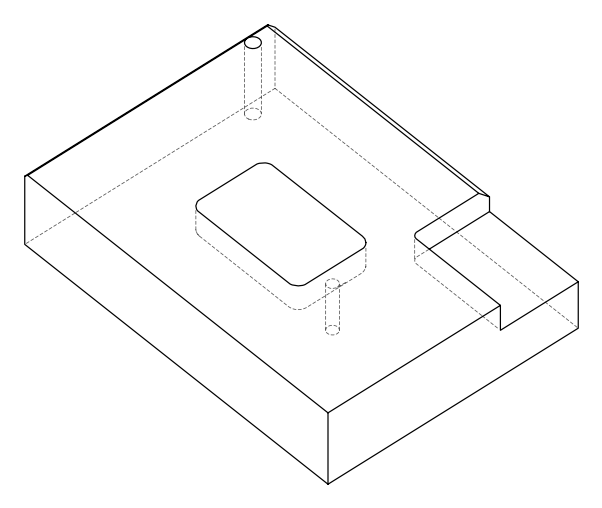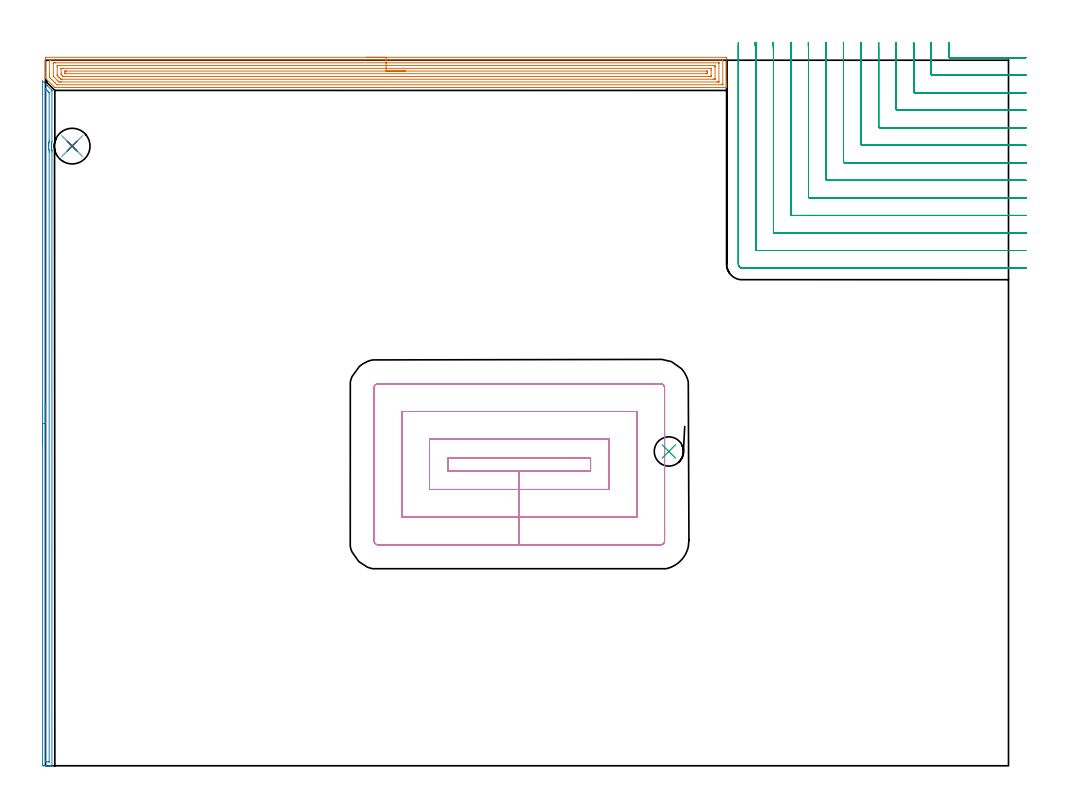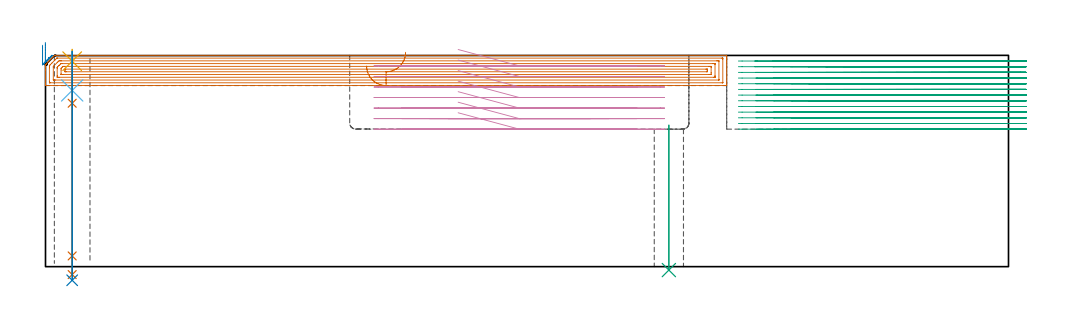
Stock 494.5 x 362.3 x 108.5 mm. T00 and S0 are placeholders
(PLAN: 9 operations, 7 tool changes, 100 min)
(1 AREA_MILL | FG_CHAMFER_SURFACE | UGT0205_001 | 17.01 min | 42898 mm3)
(2 AREA_MILL_1 | FG_CHAMFER_SURFACE_1 | UGT0205_001 | 5.77 min | 4013 mm3)
(3 MILL_CORNER_NOTCH_RECTANGULAR | CORNER_NOTCH_RECTANGULAR | NXT0201_011 | Follow Part, ap 3, ae 75% | 57.4 min | 616704 mm3)
(4 MILL_RECTANGULAR_POCKET | POCKET_RECTANGULAR_STRAIGHT | NXT0201_007 | Follow Part, ap 6.25, ae 75% | 18.38 min | 703410 mm3)
(5 SPOT_DRILL | STEP1HOLE | NXT0321_9005460120000 | 0.05 min | 137 mm3)
(6 DRILL_BLIND_HOLE_INTO_CENTER | STEP1HOLE | NXT0301_128 | 0.08 min | 1771 mm3)
(7 GUN_DRILL_THROUGH_HOLE | STEP1HOLE | UGT0307_008 | 0.55 min | 8587 mm3)
(8 DRILL_TO_ENLARGE_THROUGH_HOLE | STEP1HOLE | UGT0301_252 | 0.47 min | 18006 mm3)
(9 INDEXABLE_INSERT_DRILL_THROUGH_HOLE_FROM_SOLID | STEP1HOLE_1 | NXT0302_001 | 0.31 min | 12393 mm3)
(TOOL UGT0205_001 | Chamfer Mill 20 x 3 x 45 deg. | D20 FL50 Z2)
(TOOL NXT0201_011 | ENDMILL 12mm [2P460-1200-NA 1630] | D12 FL38 Z6)
(TOOL NXT0201_007 | ENDMILL 25mm [R216.25-25050GCK54P 1620] | D25 R3 FL54 Z5)
(TOOL NXT0321_9005460120000 | NC Spot Drill, 142deg, 12mm, Carbide, Uncoated | D12 PA142 FL30 Z2)
(TOOL NXT0301_128 | Carbide Drill 12mm [861.1-1200-036A1-GP GC34] | D12 PA150 FL37.4 Z2)
(TOOL UGT0307_008 | Gun Drill 11 mm | D11 PA130 FL24 Z1)
(TOOL UGT0301_252 | Twist Drill 18.3 mm | D18.3 PA118 FL135 Z2)
(TOOL NXT0302_001 | Index. Insert Drill 15mm [880-D1500L20-05] | D15 PA176 FL75 Z2)
(OP 1 AREA_MILL)
G17 G21 G94 G90
T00 M6
G54
G17 G0 G90 X164.9 Y363.8 S1061 M3
G43 Z118.5 H0
Z103.
G94 G1 X164.938 Z102.128 F250.
X165.052 Z101.263
X165.241 Z100.412
X165.503 Z99.58
X165.837 Z98.774
X166.24 Z98.
X166.709 Z97.264
X167.24 Z96.572
X167.829 Z95.929
X168.472 Z95.339
X169.164 Z94.808
X169.9 Z94.34
X170.674 Z93.937
X171.48 Z93.603
X172.312 Z93.341
X173.164 Z93.152
X174.028 Z93.038
X174.9 Z93.
X349.177
X349.464 Y363.797 Z93.002
X349.79 Y363.792 Z93.006
X349.8 Y363.462 Z93.336
Y351.587 Z105.208
Y350.154 Z106.643
Y349.801 Z106.994
Y349.096 Z107.703
Y348.78 Z108.019
X349.793 Y348.361 Z108.43
X349.79 Y348.302 Z108.488
X349.624 Y348.3 Z108.5
X5.092
X4.805 Y348.304 Z108.49
X4.669 Y348.431 Z108.369
X0.325 Y352.774 Z104.025
X0.173 Y352.926 Z103.871
X0.027 Y353.076 Z103.722
X0.005 Y353.107 Z103.69
X0.001 Y353.149 Z103.649
X0. Y353.169 Z103.629
Y354.265 Z102.53
Y355.51 Z101.287
Y356.05 Z100.744
Y362.921 Z93.876
X0.002 Y363.191 Z93.606
X0.007 Y363.792 Z93.006
X0.021 Y363.793 Z93.004
X0.623 Y363.8 Z93.
X174.9
Y362.386 Z94.414
X347.476
X347.651 Y362.384 Z94.416
X347.766 Y362.38 Z94.42
X347.792 Y362.377 Z94.423
X347.795 Y362.373 Z94.427
X347.798 Y362.357 Z94.443
X347.799 Y362.299 Z94.501
X347.8 Y350.284 Z106.516
X347.797 Y349.801 Z106.999
X347.794 Y349.75 Z107.05
X347.791 Y349.727 Z107.073
X347.783 Y349.721 Z107.079
X347.738 Y349.719 Z107.081
X347.564 Y349.715 Z107.085
X347.476 Y349.714 Z107.086
X347.389
X6.072 Y349.715 Z107.085
X5.986 Y349.716 Z107.084
X5.899 Y349.718 Z107.082
X5.845 Y349.721 Z107.079
X5.815 Y349.746 Z107.054
X5.754 Y349.801 Z106.999
X5.092 Y350.458 Z106.342
X4.856 Y350.694 Z106.106
X3.304 Y352.245 Z104.555
X3.071 Y352.479 Z104.321
X2.411 Y353.143 Z103.657
X2.189 Y353.372 Z103.428
X2.01 Y353.579 Z103.221
X2.004 Y353.779 Z103.021
X2.001 Y354.265 Z102.535
X2. Y354.675 Z102.125
Y361.816 Z94.984
X2.003 Y362.299 Z94.501
X2.006 Y362.35 Z94.45
X2.009 Y362.373 Z94.427
X2.017 Y362.379 Z94.421
X2.062 Y362.381 Z94.419
X2.236 Y362.385 Z94.415
X2.324 Y362.386 Z94.414
X2.411
X174.9
Y360.972 Z95.828
X345.602 Y360.971 Z95.829
X345.755 Y360.97 Z95.83
X345.78 Y360.968 Z95.832
X345.787 Y360.966 Z95.834
X345.79 Y360.948 Z95.852
X345.796 Y360.843 Z95.957
X345.799 Y360.711 Z96.089
Y351.39 Z105.41
X345.793 Y351.191 Z105.609
X345.79 Y351.139 Z105.661
X345.771 Y351.135 Z105.665
X345.716 Y351.132 Z105.668
X345.602 Y351.13 Z105.67
X345.167 Y351.129 Z105.671
X344.708 Y351.128 Z105.672
X8.232 Y351.129 Z105.671
X7.773
X7.335 Y351.131 Z105.669
X6.879 Y351.136 Z105.664
X6.419 Y351.587 Z105.213
X5.986 Y352.014 Z104.786
X4.198 Y353.802 Z102.998
X4.087 Y353.919 Z102.881
X4.033 Y353.978 Z102.822
X4.01 Y354.012 Z102.788
X4.007 Y354.067 Z102.733
X4.002 Y354.265 Z102.535
X4. Y354.462 Z102.338
X4.001 Y360.71 Z96.09
X4.007 Y360.909 Z95.891
X4.01 Y360.961 Z95.839
X4.029 Y360.965 Z95.835
X4.084 Y360.968 Z95.832
X4.198 Y360.97 Z95.83
X4.633 Y360.971 Z95.829
X5.092 Y360.972 Z95.828
X174.9
Y359.557 Z97.243
X342.984
X343.756 Y359.55 Z97.25
X343.79 Y359.545 Z97.255
X343.793 Y359.497 Z97.303
X343.797 Y359.389 Z97.411
X343.799 Y359.174 Z97.626
X343.8 Y358.742 Z98.058
X343.799 Y352.933 Z103.867
X343.797 Y352.713 Z104.087
X343.793 Y352.604 Z104.196
X343.79 Y352.555 Z104.245
X343.745 Y352.549 Z104.251
X342.921 Y352.543 Z104.257
X342.857
X8.603
X8.188 Y352.544 Z104.256
X7.981 Y352.546 Z104.254
X7.931 Y352.549 Z104.251
X7.908 Y352.553 Z104.247
X7.878 Y352.579 Z104.221
X7.773 Y352.677 Z104.123
X7.077 Y353.372 Z103.428
X6.879 Y353.569 Z103.231
X6.186 Y354.265 Z102.535
X6.089 Y354.366 Z102.434
X6.032 Y354.428 Z102.372
X6.01 Y354.459 Z102.341
X6.008 Y354.485 Z102.315
X6.003 Y354.704 Z102.096
X6. Y355.143 Z101.657
Y358.714 Z98.086
X6.001 Y359.167 Z97.633
X6.003 Y359.387 Z97.413
X6.007 Y359.496 Z97.304
X6.01 Y359.546 Z97.254
X6.055 Y359.551 Z97.249
X6.879 Y359.557 Z97.243
X6.943
X174.9
Y358.143 Z98.657
X340.825
X341.133 Y358.142 Z98.658
X341.723 Y358.139 Z98.661
X341.773 Y358.136 Z98.664
X341.79 Y358.126 Z98.674
X341.796 Y358.066 Z98.734
X341.799 Y357.835 Z98.965
X341.8 Y357.169 Z99.631
Y354.491 Z102.309
Y354.265 Z102.535
X341.798 Y354.098 Z102.702
X341.794 Y354.015 Z102.785
X341.79 Y353.975 Z102.825
X341.784 Y353.964 Z102.836
X341.749 Y353.963 Z102.837
X341.44 Y353.958 Z102.842
X341.133 Y353.957 Z102.843
X340.548
X9.868 Y353.958 Z102.842
X9.561 Y353.959 Z102.841
X8.968 Y353.964 Z102.836
X8.667 Y354.234 Z102.566
X8.636 Y354.265 Z102.535
X8.01 Y354.921 Z101.879
X8.007 Y355.157 Z101.643
X8.001 Y355.823 Z100.977
X8. Y357.835 Z98.965
X8.002 Y358.002 Z98.798
X8.006 Y358.085 Z98.715
X8.01 Y358.125 Z98.675
X8.016 Y358.136 Z98.664
X8.051 Y358.138 Z98.662
X8.36 Y358.142 Z98.658
X8.667 Y358.143 Z98.657
X9.252
X174.9
Y356.729 Z100.071
X339.346 Y356.728 Z100.072
X339.561 Y356.727 Z100.073
X339.72 Y356.724 Z100.076
X339.79 Y356.721 Z100.079
X339.792 Y356.68 Z100.12
X339.798 Y356.491 Z100.309
X339.8 Y356.05 Z100.75
X339.799 Y355.597 Z101.203
X339.794 Y355.445 Z101.355
X339.79 Y355.391 Z101.409
X339.784 Y355.377 Z101.423
X339.769 Y355.376 Z101.424
X339.686 Y355.374 Z101.426
X339.346 Y355.371 Z101.429
X339.132
X10.454 Y355.372 Z101.428
X10.239 Y355.373 Z101.427
X10.08 Y355.376 Z101.424
X10.01 Y355.379 Z101.421
X10.008 Y355.42 Z101.38
X10.002 Y355.609 Z101.191
X10.001 Y356.05 Z100.75
Y356.503 Z100.297
X10.006 Y356.655 Z100.145
X10.01 Y356.709 Z100.091
X10.016 Y356.723 Z100.077
X10.031 Y356.724 Z100.076
X10.114 Y356.727 Z100.073
X10.454 Y356.729 Z100.071
X10.668
X174.9
X175.772 Z100.109
X176.637 Z100.223
X177.488 Z100.412
X178.32 Z100.674
X179.126 Z101.008
X179.9 Z101.411
X180.636 Z101.879
X181.328 Z102.411
X181.971 Z103.
X182.56 Z103.643
X183.092 Z104.335
X183.56 Z105.071
X183.963 Z105.845
X184.297 Z106.651
X184.559 Z107.483
X184.748 Z108.335
X184.862 Z109.199
X184.9 Z110.071
G0 Z118.5
M5
M2
(OP 2 AREA_MILL_1)
G17 G21 G94 G90
T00 M6
G54
G17 G0 G90 X-1.5 Y165.8 S1061 M3
G43 Z118.5 H0
Z113.7
G94 G1 Y165.838 Z112.828 F250.
Y165.952 Z111.964
Y166.141 Z111.112
Y166.403 Z110.28
Y166.737 Z109.474
Y167.14 Z108.7
Y167.609 Z107.964
Y168.14 Z107.272
Y168.729 Z106.629
Y169.372 Z106.04
Y170.064 Z105.508
Y170.8 Z105.04
Y171.574 Z104.637
Y172.38 Z104.303
Y173.212 Z104.041
Y174.064 Z103.852
Y174.928 Z103.738
Y175.8 Z103.7
Y351.497
X-1.494 Y351.572 Z103.704
X-1.492 Y351.581 Z103.705
X-1.471 Y351.572 Z103.727
X0.9 Y349.2 Z106.1
X3.033 Y347.068 Z108.232
X3.281 Y346.82 Z108.477
X3.287 Y346.814 Z108.483
X3.295 Y346.797 Z108.488
X3.3 Y346.507 Z108.5
X3.295 Y320.47 Z108.494
X3.286 Y320.254 Z108.484
X3.172 Y319.618 Z108.368
X3.11 Y319.172 Z108.308
X3.1 Y319.05 Z108.298
X3.082 Y318.801 Z108.271
X3.075 Y318.725 Z108.266
X3.067 Y318.468 Z108.256
X3.063 Y318.411
X3.061 Y318.353 Z108.253
X3.058 Y318.278 Z108.251
X3.061 Y318.157 Z108.252
X3.064 Y317.832 Z108.262
X3.092 Y317.46 Z108.281
X3.095 Y317.384 Z108.287
X3.143 Y316.938 Z108.342
X3.209 Y316.537 Z108.406
X3.287 Y316.137 Z108.487
X3.288 Y316.12
X3.289 Y316.047 Z108.488
X3.294 Y315.257 Z108.494
X3.3 Y0.177 Z108.5
X3.297 Y0.01 Z108.488
X3.236 Y0.007 Z108.428
X2.814 Y0. Z108.014
X2.5 Z107.699
X1.793 Z106.988
X0.547 Z105.744
X0.007 Z105.202
X-0.616 Z104.579
X-0.886 Y0.001 Z104.309
X-1.144 Y0.002 Z104.052
X-1.491 Y0.007 Z103.705
X-1.493 Y0.017 Z103.704
X-1.498 Y0.624 Z103.702
X-1.5 Y1.238 Z103.7
Y175.8
X-0.086 Z105.114
Y346.6
X-0.085 Y347.401 Z105.115
X-0.083 Y347.492 Z105.117
X-0.079 Y347.586 Z105.121
X-0.068 Y347.707 Z105.132
X0.007 Y347.636 Z105.207
X0.248 Y347.401 Z105.448
X0.9 Y346.75 Z106.1
X1.143 Y346.507 Z106.343
X1.793 Y345.854 Z106.993
X1.851 Y345.791 Z107.051
X1.877 Y345.761 Z107.077
X1.881 Y345.706 Z107.081
X1.884 Y345.614 Z107.084
X1.885 Y345.522 Z107.085
X1.88 Y321.395 Z107.08
X1.874 Y320.589 Z107.074
X1.865 Y320.516 Z107.065
X1.793 Y320.071 Z106.993
X1.748 Y319.74 Z106.948
X1.742 Y319.695 Z106.942
X1.67 Y318.924 Z106.87
X1.664 Y318.801 Z106.864
X1.651 Y318.05 Z106.851
X1.654 Y317.907 Z106.854
X1.697 Y317.11 Z106.897
X1.706 Y317.014 Z106.906
X1.793 Y316.314 Z106.993
X1.824 Y316.12 Z107.024
X1.871 Y315.831 Z107.071
X1.88 Y315.139 Z107.08
X1.885 Y2.319 Z107.085
X1.884 Y2.226 Z107.084
X1.879 Y2.042 Z107.079
X1.876 Y2.008 Z107.076
X1.869 Y2.006 Z107.069
X1.844 Y2.003 Z107.044
X1.793 Y2.001 Z106.993
X0.417 Z105.617
X0.007 Y2.007 Z105.207
X-0.051 Y2.01 Z105.149
X-0.079 Y2.017 Z105.121
X-0.086 Y2.411 Z105.114
Y175.8
Y176.672 Z105.152
Y177.537 Z105.266
Y178.388 Z105.455
Y179.22 Z105.717
Y180.026 Z106.051
Y180.8 Z106.454
Y181.536 Z106.923
Y182.228 Z107.454
Y182.871 Z108.043
Y183.46 Z108.686
Y183.992 Z109.378
Y184.46 Z110.114
Y184.863 Z110.888
Y185.197 Z111.694
Y185.459 Z112.526
Y185.648 Z113.378
Y185.762 Z114.243
Y185.8 Z115.114
G0 Z118.5
M5
M2
(OP 3 MILL_CORNER_NOTCH_RECTANGULAR)
G17 G21 G94 G90
T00 M6
G54
G17 G0 G90 X463.747 Y371.3 S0 M3
G43 Z118.5 H1
Z105.585
G94 G1 X463.789 Y368.3 F250.
G2 X463.8 Y366.772 R108. F500.
G1 Y364.193
G3 X464.393 Y363.6 R0.6
G1 X500.357
X503.357 F250.
G0 Z118.5
X454.742 Y371.3
Z105.585
G1 X454.788 Y368.3
G2 X454.8 Y366.772 R99. F500.
G1 Y355.193
G3 X455.393 Y354.6 R0.6
G1 X500.5
X503.5 F250.
G0 Z118.5
X445.736 Y371.3
Z105.585
G1 X445.787 Y368.3
G2 X445.8 Y366.772 R90. F500.
G1 Y346.193
G3 X446.393 Y345.6 R0.6
G1 X500.5
X503.5 F250.
G0 Z118.5
X436.729 Y371.299
Z105.585
G1 X436.786 Y368.3
G2 X436.8 Y366.772 R81. F500.
G1 Y337.194
G3 X437.394 Y336.6 R0.6
G1 X500.5
X503.5 F250.
G0 Z118.5
X427.72 Y371.299
Z105.585
G1 X427.784 Y368.3
G2 X427.8 Y366.772 R72. F500.
G1 Y328.194
G3 X428.394 Y327.6 R0.6
G1 X500.5
X503.5 F250.
G0 Z118.5
X418.709 Y371.299
Z105.585
G1 X418.781 Y368.3
G2 X418.8 Y366.772 R63. F500.
G1 Y319.194
G3 X419.394 Y318.6 R0.6
G1 X500.5
X503.5 F250.
G0 Z118.5
X409.693 Y371.299
Z105.585
G1 X409.778 Y368.3
G2 X409.8 Y366.772 R54. F500.
G1 Y310.195
G3 X410.395 Y309.6 R0.6
G1 X500.5
X503.5 F250.
G0 Z118.5
X400.672 Y371.298
Z105.585
G1 X400.774 Y368.3
G2 X400.8 Y366.772 R45. F500.
G1 Y301.195
G3 X401.395 Y300.6 R0.6
G1 X500.5
X503.5 F250.
G0 Z118.5
X391.64 Y371.297
Z105.585
G1 X391.768 Y368.3
G2 X391.8 Y366.772 R36. F500.
G1 Y292.195
G3 X392.395 Y291.6 R0.6
G1 X500.5
X503.5 F250.
G0 Z118.5
X382.587 Y371.295
Z105.585
G1 X382.757 Y368.3
G2 X382.8 Y366.772 R27. F500.
G1 Y283.195
G3 X383.395 Y282.6 R0.6
G1 X500.5
X503.5 F250.
G0 Z118.5
X373.48 Y371.289
Z105.585
G1 X373.735 Y368.3
G2 X373.8 Y366.772 R18. F500.
G1 Y274.196
G3 X374.396 Y273.6 R0.6
G1 X500.5
X503.5 F250.
G0 Z118.5
X364.16 Y371.256
Z105.585
G1 X364.669 Y368.3
G2 X364.8 Y366.772 R9. F500.
G1 Y265.196
G3 X365.396 Y264.6 R0.6
G1 X500.5
X503.5 F250.
G0 Z118.5
X355.8 Y369.772
Z105.585
G1 Y366.772
Y257.5 F500.
G3 X357.7 Y255.6 R1.9
G1 X500.5
X503.5 F250.
G0 Z118.5
X463.747 Y371.3
Z102.669
G1 X463.789 Y368.3
G2 X463.8 Y366.772 R108. F500.
G1 Y364.193
G3 X464.393 Y363.6 R0.6
G1 X500.357
X503.357 F250.
G0 Z118.5
X454.742 Y371.3
Z102.669
G1 X454.788 Y368.3
G2 X454.8 Y366.772 R99. F500.
G1 Y355.193
G3 X455.393 Y354.6 R0.6
G1 X500.5
X503.5 F250.
G0 Z118.5
X445.736 Y371.3
Z102.669
G1 X445.787 Y368.3
G2 X445.8 Y366.772 R90. F500.
G1 Y346.193
G3 X446.393 Y345.6 R0.6
G1 X500.5
X503.5 F250.
G0 Z118.5
X436.729 Y371.299
Z102.669
G1 X436.786 Y368.3
G2 X436.8 Y366.772 R81. F500.
G1 Y337.194
G3 X437.394 Y336.6 R0.6
G1 X500.5
X503.5 F250.
G0 Z118.5
X427.72 Y371.299
Z102.669
G1 X427.784 Y368.3
G2 X427.8 Y366.772 R72. F500.
G1 Y328.194
G3 X428.394 Y327.6 R0.6
G1 X500.5
X503.5 F250.
G0 Z118.5
X418.709 Y371.299
Z102.669
G1 X418.781 Y368.3
G2 X418.8 Y366.772 R63. F500.
G1 Y319.194
G3 X419.394 Y318.6 R0.6
G1 X500.5
X503.5 F250.
G0 Z118.5
X409.693 Y371.299
Z102.669
G1 X409.778 Y368.3
G2 X409.8 Y366.772 R54. F500.
G1 Y310.195
G3 X410.395 Y309.6 R0.6
G1 X500.5
X503.5 F250.
G0 Z118.5
X400.672 Y371.298
Z102.669
G1 X400.774 Y368.3
G2 X400.8 Y366.772 R45. F500.
G1 Y301.195
G3 X401.395 Y300.6 R0.6
G1 X500.5
X503.5 F250.
G0 Z118.5
X391.64 Y371.297
Z102.669
G1 X391.768 Y368.3
G2 X391.8 Y366.772 R36. F500.
G1 Y292.195
G3 X392.395 Y291.6 R0.6
G1 X500.5
X503.5 F250.
G0 Z118.5
X382.587 Y371.295
Z102.669
G1 X382.757 Y368.3
G2 X382.8 Y366.772 R27. F500.
G1 Y283.195
G3 X383.395 Y282.6 R0.6
G1 X500.5
X503.5 F250.
G0 Z118.5
X373.48 Y371.289
Z102.669
G1 X373.735 Y368.3
G2 X373.8 Y366.772 R18. F500.
G1 Y274.196
G3 X374.396 Y273.6 R0.6
G1 X500.5
X503.5 F250.
G0 Z118.5
X364.16 Y371.256
Z102.669
G1 X364.669 Y368.3
G2 X364.8 Y366.772 R9. F500.
G1 Y265.196
G3 X365.396 Y264.6 R0.6
G1 X500.5
X503.5 F250.
G0 Z118.5
X355.8 Y369.772
Z102.669
G1 Y366.772
Y257.5 F500.
G3 X357.7 Y255.6 R1.9
G1 X500.5
X503.5 F250.
G0 Z118.5
X463.788 Y371.3
Z99.754
G1 X463.799 Y368.3
X463.8 Y367.903 F500.
Y364.193
G3 X464.393 Y363.6 R0.6
G1 X500.357
X503.357 F250.
G0 Z118.5
X454.787 Y371.3
Z99.754
G1 X454.799 Y368.3
X454.8 Y367.903 F500.
Y355.193
G3 X455.393 Y354.6 R0.6
G1 X500.5
X503.5 F250.
G0 Z118.5
X445.786 Y371.3
Z99.754
G1 X445.799 Y368.3
X445.8 Y367.903 F500.
Y346.193
G3 X446.393 Y345.6 R0.6
G1 X500.5
X503.5 F250.
G0 Z118.5
X436.784 Y371.3
Z99.754
G1 X436.799 Y368.3
X436.8 Y367.903 F500.
Y337.194
G3 X437.394 Y336.6 R0.6
G1 X500.5
X503.5 F250.
G0 Z118.5
X427.782 Y371.3
Z99.754
G1 X427.799 Y368.3
G2 X427.8 Y367.903 R72. F500.
G1 Y328.194
G3 X428.394 Y327.6 R0.6
G1 X500.5
X503.5 F250.
G0 Z118.5
X418.78 Y371.3
Z99.754
G1 X418.799 Y368.3
G2 X418.8 Y367.903 R63. F500.
G1 Y319.194
G3 X419.394 Y318.6 R0.6
G1 X500.5
X503.5 F250.
G0 Z118.5
X409.776 Y371.3
Z99.754
G1 X409.799 Y368.3
G2 X409.8 Y367.903 R54. F500.
G1 Y310.195
G3 X410.395 Y309.6 R0.6
G1 X500.5
X503.5 F250.
G0 Z118.5
X400.772 Y371.3
Z99.754
G1 X400.798 Y368.3
G2 X400.8 Y367.903 R45. F500.
G1 Y301.195
G3 X401.395 Y300.6 R0.6
G1 X500.5
X503.5 F250.
G0 Z118.5
X391.765 Y371.3
Z99.754
G1 X391.798 Y368.3
G2 X391.8 Y367.903 R36. F500.
G1 Y292.195
G3 X392.395 Y291.6 R0.6
G1 X500.5
X503.5 F250.
G0 Z118.5
X382.753 Y371.3
Z99.754
G1 X382.797 Y368.3
G2 X382.8 Y367.903 R27. F500.
G1 Y283.195
G3 X383.395 Y282.6 R0.6
G1 X500.5
X503.5 F250.
G0 Z118.5
X373.729 Y371.299
Z99.754
G1 X373.796 Y368.3
G2 X373.8 Y367.903 R18. F500.
G1 Y274.196
G3 X374.396 Y273.6 R0.6
G1 X500.5
X503.5 F250.
G0 Z118.5
X364.659 Y371.297
Z99.754
G1 X364.791 Y368.3
G2 X364.8 Y367.903 R9. F500.
G1 Y265.196
G3 X365.396 Y264.6 R0.6
G1 X500.5
X503.5 F250.
G0 Z118.5
X355.8 Y370.903
Z99.754
G1 Y367.903
Y257.5 F500.
G3 X357.7 Y255.6 R1.9
G1 X500.5
X503.5 F250.
G0 Z118.5
X463.8 Y371.3
Z96.838
G1 Y368.3
Y364.193 F500.
G3 X464.393 Y363.6 R0.6
G1 X500.357
X503.357 F250.
G0 Z118.5
X454.8 Y371.3
Z96.838
G1 Y368.3
Y355.193 F500.
G3 X455.393 Y354.6 R0.6
G1 X500.5
X503.5 F250.
G0 Z118.5
X445.8 Y371.3
Z96.838
G1 Y368.3
Y346.193 F500.
G3 X446.393 Y345.6 R0.6
G1 X500.5
X503.5 F250.
G0 Z118.5
X436.8 Y371.3
Z96.838
G1 Y368.3
Y337.194 F500.
G3 X437.394 Y336.6 R0.6
G1 X500.5
X503.5 F250.
G0 Z118.5
X427.8 Y371.3
Z96.838
G1 Y368.3
Y328.194 F500.
G3 X428.394 Y327.6 R0.6
G1 X500.5
X503.5 F250.
G0 Z118.5
X418.8 Y371.3
Z96.838
G1 Y368.3
Y319.194 F500.
G3 X419.394 Y318.6 R0.6
G1 X500.5
X503.5 F250.
G0 Z118.5
X409.8 Y371.3
Z96.838
G1 Y368.3
Y310.195 F500.
G3 X410.395 Y309.6 R0.6
G1 X500.5
X503.5 F250.
G0 Z118.5
X400.8 Y371.3
Z96.838
G1 Y368.3
Y301.195 F500.
G3 X401.395 Y300.6 R0.6
G1 X500.5
X503.5 F250.
G0 Z118.5
X391.8 Y371.3
Z96.838
G1 Y368.3
Y292.195 F500.
G3 X392.395 Y291.6 R0.6
G1 X500.5
X503.5 F250.
G0 Z118.5
X382.8 Y371.3
Z96.838
G1 Y368.3
Y283.195 F500.
G3 X383.395 Y282.6 R0.6
G1 X500.5
X503.5 F250.
G0 Z118.5
X373.8 Y371.3
Z96.838
G1 Y368.3
Y274.196 F500.
G3 X374.396 Y273.6 R0.6
G1 X500.5
X503.5 F250.
G0 Z118.5
X364.8 Y371.3
Z96.838
G1 Y368.3
Y265.196 F500.
G3 X365.396 Y264.6 R0.6
G1 X500.5
X503.5 F250.
G0 Z118.5
X355.8 Y371.3
Z96.838
G1 Y368.3
Y257.5 F500.
G3 X357.7 Y255.6 R1.9
G1 X500.5
X503.5 F250.
G0 Z118.5
X463.8 Y371.3
Z93.923
G1 Y368.3
Y364.193 F500.
G3 X464.393 Y363.6 R0.6
G1 X500.357
X503.357 F250.
G0 Z118.5
X454.8 Y371.3
Z93.923
G1 Y368.3
Y355.193 F500.
G3 X455.393 Y354.6 R0.6
G1 X500.5
X503.5 F250.
G0 Z118.5
X445.8 Y371.3
Z93.923
G1 Y368.3
Y346.193 F500.
G3 X446.393 Y345.6 R0.6
G1 X500.5
X503.5 F250.
G0 Z118.5
X436.8 Y371.3
Z93.923
G1 Y368.3
Y337.194 F500.
G3 X437.394 Y336.6 R0.6
G1 X500.5
X503.5 F250.
G0 Z118.5
X427.8 Y371.3
Z93.923
G1 Y368.3
Y328.194 F500.
G3 X428.394 Y327.6 R0.6
G1 X500.5
X503.5 F250.
G0 Z118.5
X418.8 Y371.3
Z93.923
G1 Y368.3
Y319.194 F500.
G3 X419.394 Y318.6 R0.6
G1 X500.5
X503.5 F250.
G0 Z118.5
X409.8 Y371.3
Z93.923
G1 Y368.3
Y310.195 F500.
G3 X410.395 Y309.6 R0.6
G1 X500.5
X503.5 F250.
G0 Z118.5
X400.8 Y371.3
Z93.923
G1 Y368.3
Y301.195 F500.
G3 X401.395 Y300.6 R0.6
G1 X500.5
X503.5 F250.
G0 Z118.5
X391.8 Y371.3
Z93.923
G1 Y368.3
Y292.195 F500.
G3 X392.395 Y291.6 R0.6
G1 X500.5
X503.5 F250.
G0 Z118.5
X382.8 Y371.3
Z93.923
G1 Y368.3
Y283.195 F500.
G3 X383.395 Y282.6 R0.6
G1 X500.5
X503.5 F250.
G0 Z118.5
X373.8 Y371.3
Z93.923
G1 Y368.3
Y274.196 F500.
G3 X374.396 Y273.6 R0.6
G1 X500.5
X503.5 F250.
G0 Z118.5
X364.8 Y371.3
Z93.923
G1 Y368.3
Y265.196 F500.
G3 X365.396 Y264.6 R0.6
G1 X500.5
X503.5 F250.
G0 Z118.5
X355.8 Y371.3
Z93.923
G1 Y368.3
Y257.5 F500.
G3 X357.7 Y255.6 R1.9
G1 X500.5
X503.5 F250.
G0 Z118.5
X463.8 Y371.3
Z91.008
G1 Y368.3
Y364.193 F500.
G3 X464.393 Y363.6 R0.6
G1 X500.357
X503.357 F250.
G0 Z118.5
X454.8 Y371.3
Z91.008
G1 Y368.3
Y355.193 F500.
G3 X455.393 Y354.6 R0.6
G1 X500.5
X503.5 F250.
G0 Z118.5
X445.8 Y371.3
Z91.008
G1 Y368.3
Y346.193 F500.
G3 X446.393 Y345.6 R0.6
G1 X500.5
X503.5 F250.
G0 Z118.5
X436.8 Y371.3
Z91.008
G1 Y368.3
Y337.194 F500.
G3 X437.394 Y336.6 R0.6
G1 X500.5
X503.5 F250.
G0 Z118.5
X427.8 Y371.3
Z91.008
G1 Y368.3
Y328.194 F500.
G3 X428.394 Y327.6 R0.6
G1 X500.5
X503.5 F250.
G0 Z118.5
X418.8 Y371.3
Z91.008
G1 Y368.3
Y319.194 F500.
G3 X419.394 Y318.6 R0.6
G1 X500.5
X503.5 F250.
G0 Z118.5
X409.8 Y371.3
Z91.008
G1 Y368.3
Y310.195 F500.
G3 X410.395 Y309.6 R0.6
G1 X500.5
X503.5 F250.
G0 Z118.5
X400.8 Y371.3
Z91.008
G1 Y368.3
Y301.195 F500.
G3 X401.395 Y300.6 R0.6
G1 X500.5
X503.5 F250.
G0 Z118.5
X391.8 Y371.3
Z91.008
G1 Y368.3
Y292.195 F500.
G3 X392.395 Y291.6 R0.6
G1 X500.5
X503.5 F250.
G0 Z118.5
X382.8 Y371.3
Z91.008
G1 Y368.3
Y283.195 F500.
G3 X383.395 Y282.6 R0.6
G1 X500.5
X503.5 F250.
G0 Z118.5
X373.8 Y371.3
Z91.008
G1 Y368.3
Y274.196 F500.
G3 X374.396 Y273.6 R0.6
G1 X500.5
X503.5 F250.
G0 Z118.5
X364.8 Y371.3
Z91.008
G1 Y368.3
Y265.196 F500.
G3 X365.396 Y264.6 R0.6
G1 X500.5
X503.5 F250.
G0 Z118.5
X355.8 Y371.3
Z91.008
G1 Y368.3
Y257.5 F500.
G3 X357.7 Y255.6 R1.9
G1 X500.5
X503.5 F250.
G0 Z118.5
X463.8 Y371.3
Z88.092
G1 Y368.3
Y364.193 F500.
G3 X464.393 Y363.6 R0.6
G1 X500.357
X503.357 F250.
G0 Z118.5
X454.8 Y371.3
Z88.092
G1 Y368.3
Y355.193 F500.
G3 X455.393 Y354.6 R0.6
G1 X500.5
X503.5 F250.
G0 Z118.5
X445.8 Y371.3
Z88.092
G1 Y368.3
Y346.193 F500.
G3 X446.393 Y345.6 R0.6
G1 X500.5
X503.5 F250.
G0 Z118.5
X436.8 Y371.3
Z88.092
G1 Y368.3
Y337.194 F500.
G3 X437.394 Y336.6 R0.6
G1 X500.5
X503.5 F250.
G0 Z118.5
X427.8 Y371.3
Z88.092
G1 Y368.3
Y328.194 F500.
G3 X428.394 Y327.6 R0.6
G1 X500.5
X503.5 F250.
G0 Z118.5
X418.8 Y371.3
Z88.092
G1 Y368.3
Y319.194 F500.
G3 X419.394 Y318.6 R0.6
G1 X500.5
X503.5 F250.
G0 Z118.5
X409.8 Y371.3
Z88.092
G1 Y368.3
Y310.195 F500.
G3 X410.395 Y309.6 R0.6
G1 X500.5
X503.5 F250.
G0 Z118.5
X400.8 Y371.3
Z88.092
G1 Y368.3
Y301.195 F500.
G3 X401.395 Y300.6 R0.6
G1 X500.5
X503.5 F250.
G0 Z118.5
X391.8 Y371.3
Z88.092
G1 Y368.3
Y292.195 F500.
G3 X392.395 Y291.6 R0.6
G1 X500.5
X503.5 F250.
G0 Z118.5
X382.8 Y371.3
Z88.092
G1 Y368.3
Y283.195 F500.
G3 X383.395 Y282.6 R0.6
G1 X500.5
X503.5 F250.
G0 Z118.5
X373.8 Y371.3
Z88.092
G1 Y368.3
Y274.196 F500.
G3 X374.396 Y273.6 R0.6
G1 X500.5
X503.5 F250.
G0 Z118.5
X364.8 Y371.3
Z88.092
G1 Y368.3
Y265.196 F500.
G3 X365.396 Y264.6 R0.6
G1 X500.5
X503.5 F250.
G0 Z118.5
X355.8 Y371.3
Z88.092
G1 Y368.3
Y257.5 F500.
G3 X357.7 Y255.6 R1.9
G1 X500.5
X503.5 F250.
G0 Z118.5
X463.8 Y371.3
Z85.177
G1 Y368.3
Y364.193 F500.
G3 X464.393 Y363.6 R0.6
G1 X500.357
X503.357 F250.
G0 Z118.5
X454.8 Y371.3
Z85.177
G1 Y368.3
Y355.193 F500.
G3 X455.393 Y354.6 R0.6
G1 X500.5
X503.5 F250.
G0 Z118.5
X445.8 Y371.3
Z85.177
G1 Y368.3
Y346.193 F500.
G3 X446.393 Y345.6 R0.6
G1 X500.5
X503.5 F250.
G0 Z118.5
X436.8 Y371.3
Z85.177
G1 Y368.3
Y337.194 F500.
G3 X437.394 Y336.6 R0.6
G1 X500.5
X503.5 F250.
G0 Z118.5
X427.8 Y371.3
Z85.177
G1 Y368.3
Y328.194 F500.
G3 X428.394 Y327.6 R0.6
G1 X500.5
X503.5 F250.
G0 Z118.5
X418.8 Y371.3
Z85.177
G1 Y368.3
Y319.194 F500.
G3 X419.394 Y318.6 R0.6
G1 X500.5
X503.5 F250.
G0 Z118.5
X409.8 Y371.3
Z85.177
G1 Y368.3
Y310.195 F500.
G3 X410.395 Y309.6 R0.6
G1 X500.5
X503.5 F250.
G0 Z118.5
X400.8 Y371.3
Z85.177
G1 Y368.3
Y301.195 F500.
G3 X401.395 Y300.6 R0.6
G1 X500.5
X503.5 F250.
G0 Z118.5
X391.8 Y371.3
Z85.177
G1 Y368.3
Y292.195 F500.
G3 X392.395 Y291.6 R0.6
G1 X500.5
X503.5 F250.
G0 Z118.5
X382.8 Y371.3
Z85.177
G1 Y368.3
Y283.195 F500.
G3 X383.395 Y282.6 R0.6
G1 X500.5
X503.5 F250.
G0 Z118.5
X373.8 Y371.3
Z85.177
G1 Y368.3
Y274.196 F500.
G3 X374.396 Y273.6 R0.6
G1 X500.5
X503.5 F250.
G0 Z118.5
X364.8 Y371.3
Z85.177
G1 Y368.3
Y265.196 F500.
G3 X365.396 Y264.6 R0.6
G1 X500.5
X503.5 F250.
G0 Z118.5
X355.8 Y371.3
Z85.177
G1 Y368.3
Y257.5 F500.
G3 X357.7 Y255.6 R1.9
G1 X500.5
X503.5 F250.
G0 Z118.5
X463.8 Y371.3
Z82.262
G1 Y368.3
Y364.193 F500.
G3 X464.393 Y363.6 R0.6
G1 X500.357
X503.357 F250.
G0 Z118.5
X454.8 Y371.3
Z82.262
G1 Y368.3
Y355.193 F500.
G3 X455.393 Y354.6 R0.6
G1 X500.5
X503.5 F250.
G0 Z118.5
X445.8 Y371.3
Z82.262
G1 Y368.3
Y346.193 F500.
G3 X446.393 Y345.6 R0.6
G1 X500.5
X503.5 F250.
G0 Z118.5
X436.8 Y371.3
Z82.262
G1 Y368.3
Y337.194 F500.
G3 X437.394 Y336.6 R0.6
G1 X500.5
X503.5 F250.
G0 Z118.5
X427.8 Y371.3
Z82.262
G1 Y368.3
Y328.194 F500.
G3 X428.394 Y327.6 R0.6
G1 X500.5
X503.5 F250.
G0 Z118.5
X418.8 Y371.3
Z82.262
G1 Y368.3
Y319.194 F500.
G3 X419.394 Y318.6 R0.6
G1 X500.5
X503.5 F250.
G0 Z118.5
X409.8 Y371.3
Z82.262
G1 Y368.3
Y310.195 F500.
G3 X410.395 Y309.6 R0.6
G1 X500.5
X503.5 F250.
G0 Z118.5
X400.8 Y371.3
Z82.262
G1 Y368.3
Y301.195 F500.
G3 X401.395 Y300.6 R0.6
G1 X500.5
X503.5 F250.
G0 Z118.5
X391.8 Y371.3
Z82.262
G1 Y368.3
Y292.195 F500.
G3 X392.395 Y291.6 R0.6
G1 X500.5
X503.5 F250.
G0 Z118.5
X382.8 Y371.3
Z82.262
G1 Y368.3
Y283.195 F500.
G3 X383.395 Y282.6 R0.6
G1 X500.5
X503.5 F250.
G0 Z118.5
X373.8 Y371.3
Z82.262
G1 Y368.3
Y274.196 F500.
G3 X374.396 Y273.6 R0.6
G1 X500.5
X503.5 F250.
G0 Z118.5
X364.8 Y371.3
Z82.262
G1 Y368.3
Y265.196 F500.
G3 X365.396 Y264.6 R0.6
G1 X500.5
X503.5 F250.
G0 Z118.5
X355.8 Y371.3
Z82.262
G1 Y368.3
Y257.5 F500.
G3 X357.7 Y255.6 R1.9
G1 X500.5
X503.5 F250.
G0 Z118.5
X463.8 Y371.3
Z79.346
G1 Y368.3
Y364.193 F500.
G3 X464.393 Y363.6 R0.6
G1 X500.357
X503.357 F250.
G0 Z118.5
X454.8 Y371.3
Z79.346
G1 Y368.3
Y355.193 F500.
G3 X455.393 Y354.6 R0.6
G1 X500.5
X503.5 F250.
G0 Z118.5
X445.8 Y371.3
Z79.346
G1 Y368.3
Y346.193 F500.
G3 X446.393 Y345.6 R0.6
G1 X500.5
X503.5 F250.
G0 Z118.5
X436.8 Y371.3
Z79.346
G1 Y368.3
Y337.194 F500.
G3 X437.394 Y336.6 R0.6
G1 X500.5
X503.5 F250.
G0 Z118.5
X427.8 Y371.3
Z79.346
G1 Y368.3
Y328.194 F500.
G3 X428.394 Y327.6 R0.6
G1 X500.5
X503.5 F250.
G0 Z118.5
X418.8 Y371.3
Z79.346
G1 Y368.3
Y319.194 F500.
G3 X419.394 Y318.6 R0.6
G1 X500.5
X503.5 F250.
G0 Z118.5
X409.8 Y371.3
Z79.346
G1 Y368.3
Y310.195 F500.
G3 X410.395 Y309.6 R0.6
G1 X500.5
X503.5 F250.
G0 Z118.5
X400.8 Y371.3
Z79.346
G1 Y368.3
Y301.195 F500.
G3 X401.395 Y300.6 R0.6
G1 X500.5
X503.5 F250.
G0 Z118.5
X391.8 Y371.3
Z79.346
G1 Y368.3
Y292.195 F500.
G3 X392.395 Y291.6 R0.6
G1 X500.5
X503.5 F250.
G0 Z118.5
X382.8 Y371.3
Z79.346
G1 Y368.3
Y283.195 F500.
G3 X383.395 Y282.6 R0.6
G1 X500.5
X503.5 F250.
G0 Z118.5
X373.8 Y371.3
Z79.346
G1 Y368.3
Y274.196 F500.
G3 X374.396 Y273.6 R0.6
G1 X500.5
X503.5 F250.
G0 Z118.5
X364.8 Y371.3
Z79.346
G1 Y368.3
Y265.196 F500.
G3 X365.396 Y264.6 R0.6
G1 X500.5
X503.5 F250.
G0 Z118.5
X355.8 Y371.3
Z79.346
G1 Y368.3
Y257.5 F500.
G3 X357.7 Y255.6 R1.9
G1 X500.5
X503.5 F250.
G0 Z118.5
X463.8 Y371.3
Z76.431
G1 Y368.3
Y364.193 F500.
G3 X464.393 Y363.6 R0.6
G1 X500.357
X503.357 F250.
G0 Z118.5
X454.8 Y371.3
Z76.431
G1 Y368.3
Y355.193 F500.
G3 X455.393 Y354.6 R0.6
G1 X500.5
X503.5 F250.
G0 Z118.5
X445.8 Y371.3
Z76.431
G1 Y368.3
Y346.193 F500.
G3 X446.393 Y345.6 R0.6
G1 X500.5
X503.5 F250.
G0 Z118.5
X436.8 Y371.3
Z76.431
G1 Y368.3
Y337.194 F500.
G3 X437.394 Y336.6 R0.6
G1 X500.5
X503.5 F250.
G0 Z118.5
X427.8 Y371.3
Z76.431
G1 Y368.3
Y328.194 F500.
G3 X428.394 Y327.6 R0.6
G1 X500.5
X503.5 F250.
G0 Z118.5
X418.8 Y371.3
Z76.431
G1 Y368.3
Y319.194 F500.
G3 X419.394 Y318.6 R0.6
G1 X500.5
X503.5 F250.
G0 Z118.5
X409.8 Y371.3
Z76.431
G1 Y368.3
Y310.195 F500.
G3 X410.395 Y309.6 R0.6
G1 X500.5
X503.5 F250.
G0 Z118.5
X400.8 Y371.3
Z76.431
G1 Y368.3
Y301.195 F500.
G3 X401.395 Y300.6 R0.6
G1 X500.5
X503.5 F250.
G0 Z118.5
X391.8 Y371.3
Z76.431
G1 Y368.3
Y292.195 F500.
G3 X392.395 Y291.6 R0.6
G1 X500.5
X503.5 F250.
G0 Z118.5
X382.8 Y371.3
Z76.431
G1 Y368.3
Y283.195 F500.
G3 X383.395 Y282.6 R0.6
G1 X500.5
X503.5 F250.
G0 Z118.5
X373.8 Y371.3
Z76.431
G1 Y368.3
Y274.196 F500.
G3 X374.396 Y273.6 R0.6
G1 X500.5
X503.5 F250.
G0 Z118.5
X364.8 Y371.3
Z76.431
G1 Y368.3
Y265.196 F500.
G3 X365.396 Y264.6 R0.6
G1 X500.5
X503.5 F250.
G0 Z118.5
X355.8 Y371.3
Z76.431
G1 Y368.3
Y257.5 F500.
G3 X357.7 Y255.6 R1.9
G1 X500.5
X503.5 F250.
G0 Z118.5
X463.8 Y371.3
Z73.515
G1 Y368.3
Y364.193 F500.
G3 X464.393 Y363.6 R0.6
G1 X500.357
X503.357 F250.
G0 Z118.5
X454.8 Y371.3
Z73.515
G1 Y368.3
Y355.193 F500.
G3 X455.393 Y354.6 R0.6
G1 X500.5
X503.5 F250.
G0 Z118.5
X445.8 Y371.3
Z73.515
G1 Y368.3
Y346.193 F500.
G3 X446.393 Y345.6 R0.6
G1 X500.5
X503.5 F250.
G0 Z118.5
X436.8 Y371.3
Z73.515
G1 Y368.3
Y337.194 F500.
G3 X437.394 Y336.6 R0.6
G1 X500.5
X503.5 F250.
G0 Z118.5
X427.8 Y371.3
Z73.515
G1 Y368.3
Y328.194 F500.
G3 X428.394 Y327.6 R0.6
G1 X500.5
X503.5 F250.
G0 Z118.5
X418.8 Y371.3
Z73.515
G1 Y368.3
Y319.194 F500.
G3 X419.394 Y318.6 R0.6
G1 X500.5
X503.5 F250.
G0 Z118.5
X409.8 Y371.3
Z73.515
G1 Y368.3
Y310.195 F500.
G3 X410.395 Y309.6 R0.6
G1 X500.5
X503.5 F250.
G0 Z118.5
X400.8 Y371.3
Z73.515
G1 Y368.3
Y301.195 F500.
G3 X401.395 Y300.6 R0.6
G1 X500.5
X503.5 F250.
G0 Z118.5
X391.8 Y371.3
Z73.515
G1 Y368.3
Y292.195 F500.
G3 X392.395 Y291.6 R0.6
G1 X500.5
X503.5 F250.
G0 Z118.5
X382.8 Y371.3
Z73.515
G1 Y368.3
Y283.195 F500.
G3 X383.395 Y282.6 R0.6
G1 X500.5
X503.5 F250.
G0 Z118.5
X373.8 Y371.3
Z73.515
G1 Y368.3
Y274.196 F500.
G3 X374.396 Y273.6 R0.6
G1 X500.5
X503.5 F250.
G0 Z118.5
X364.8 Y371.3
Z73.515
G1 Y368.3
Y265.196 F500.
G3 X365.396 Y264.6 R0.6
G1 X500.5
X503.5 F250.
G0 Z118.5
X355.8 Y371.3
Z73.515
G1 Y368.3
Y257.5 F500.
G3 X357.7 Y255.6 R1.9
G1 X500.5
X503.5 F250.
G0 Z118.5
X463.8 Y371.3
Z70.6
G1 Y368.3
Y364.193 F500.
G3 X464.393 Y363.6 R0.6
G1 X500.357
X503.357 F250.
G0 Z118.5
X454.8 Y371.3
Z70.6
G1 Y368.3
Y355.193 F500.
G3 X455.393 Y354.6 R0.6
G1 X500.5
X503.5 F250.
G0 Z118.5
X445.8 Y371.3
Z70.6
G1 Y368.3
Y346.193 F500.
G3 X446.393 Y345.6 R0.6
G1 X500.5
X503.5 F250.
G0 Z118.5
X436.8 Y371.3
Z70.6
G1 Y368.3
Y337.194 F500.
G3 X437.394 Y336.6 R0.6
G1 X500.5
X503.5 F250.
G0 Z118.5
X427.8 Y371.3
Z70.6
G1 Y368.3
Y328.194 F500.
G3 X428.394 Y327.6 R0.6
G1 X500.5
X503.5 F250.
G0 Z118.5
X418.8 Y371.3
Z70.6
G1 Y368.3
Y319.194 F500.
G3 X419.394 Y318.6 R0.6
G1 X500.5
X503.5 F250.
G0 Z118.5
X409.8 Y371.3
Z70.6
G1 Y368.3
Y310.195 F500.
G3 X410.395 Y309.6 R0.6
G1 X500.5
X503.5 F250.
G0 Z118.5
X400.8 Y371.3
Z70.6
G1 Y368.3
Y301.195 F500.
G3 X401.395 Y300.6 R0.6
G1 X500.5
X503.5 F250.
G0 Z118.5
X391.8 Y371.3
Z70.6
G1 Y368.3
Y292.195 F500.
G3 X392.395 Y291.6 R0.6
G1 X500.5
X503.5 F250.
G0 Z118.5
X382.8 Y371.3
Z70.6
G1 Y368.3
Y283.195 F500.
G3 X383.395 Y282.6 R0.6
G1 X500.5
X503.5 F250.
G0 Z118.5
X373.8 Y371.3
Z70.6
G1 Y368.3
Y274.196 F500.
G3 X374.396 Y273.6 R0.6
G1 X500.5
X503.5 F250.
G0 Z118.5
X364.8 Y371.3
Z70.6
G1 Y368.3
Y265.196 F500.
G3 X365.396 Y264.6 R0.6
G1 X500.5
X503.5 F250.
G0 Z118.5
X355.8 Y371.3
Z70.6
G1 Y368.3
Y257.5 F500.
G3 X357.7 Y255.6 R1.9
G1 X500.5
X503.5 F250.
G0 Z118.5
M5
M2
(OP 4 MILL_RECTANGULAR_POCKET)
G17 G21 G94 G90
T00 M6
G54
G17 G0 G90 X211.898 Y151.4 S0 M3
G43 Z118.5 H1
Z111.5
G94 G1 X243.3 Z103.086 F250.
X279.9 F500.
Y158.2
X206.7
Y151.4
X243.3
Y141.9
X289.4
Y167.7
X197.2
Y141.9
X243.3
Y127.65
X303.65
Y181.95
X182.95
Y127.65
X243.3
Y113.4
X315.7
G3 X317.9 Y115.6 R2.2
G1 Y194.
G3 X315.7 Y196.2 R2.2
G1 X170.9
G3 X168.7 Y194. R2.2
G1 Y115.6
G3 X170.9 Y113.4 R2.2
G1 X243.3
X244.3
G0 X211.898 Y151.4 Z106.086
G1 X243.3 Z97.671 F250.
X279.9 F500.
Y158.2
X206.7
Y151.4
X243.3
Y141.9
X289.4
Y167.7
X197.2
Y141.9
X243.3
Y127.65
X303.65
Y181.95
X182.95
Y127.65
X243.3
Y113.4
X315.7
G3 X317.9 Y115.6 R2.2
G1 Y194.
G3 X315.7 Y196.2 R2.2
G1 X170.9
G3 X168.7 Y194. R2.2
G1 Y115.6
G3 X170.9 Y113.4 R2.2
G1 X243.3
X244.3
G0 X211.898 Y151.4 Z100.671
G1 X243.3 Z92.257 F250.
X279.9 F500.
Y158.2
X206.7
Y151.4
X243.3
Y141.9
X289.4
Y167.7
X197.2
Y141.9
X243.3
Y127.65
X303.65
Y181.95
X182.95
Y127.65
X243.3
Y113.4
X315.7
G3 X317.9 Y115.6 R2.2
G1 Y194.
G3 X315.7 Y196.2 R2.2
G1 X170.9
G3 X168.7 Y194. R2.2
G1 Y115.6
G3 X170.9 Y113.4 R2.2
G1 X243.3
X244.3
G0 X211.898 Y151.4 Z95.257
G1 X243.3 Z86.843 F250.
X279.9 F500.
Y158.2
X206.7
Y151.4
X243.3
Y141.9
X289.4
Y167.7
X197.2
Y141.9
X243.3
Y127.65
X303.65
Y181.95
X182.95
Y127.65
X243.3
Y113.4
X315.7
G3 X317.9 Y115.6 R2.2
G1 Y194.
G3 X315.7 Y196.2 R2.2
G1 X170.9
G3 X168.7 Y194. R2.2
G1 Y115.6
G3 X170.9 Y113.4 R2.2
G1 X243.3
X244.3
G0 X211.898 Y151.4 Z89.843
G1 X243.3 Z81.429 F250.
X279.9 F500.
Y158.2
X206.7
Y151.4
X243.3
Y141.9
X289.4
Y167.7
X197.2
Y141.9
X243.3
Y127.65
X303.65
Y181.95
X182.95
Y127.65
X243.3
Y113.4
X315.7
G3 X317.9 Y115.6 R2.2
G1 Y194.
G3 X315.7 Y196.2 R2.2
G1 X170.9
G3 X168.7 Y194. R2.2
G1 Y115.6
G3 X170.9 Y113.4 R2.2
G1 X243.3
X244.3
G0 X211.898 Y151.4 Z84.429
G1 X243.3 Z76.014 F250.
X279.9 F500.
Y158.2
X206.7
Y151.4
X243.3
Y141.9
X289.4
Y167.7
X197.2
Y141.9
X243.3
Y127.65
X303.65
Y181.95
X182.95
Y127.65
X243.3
Y113.4
X315.7
G3 X317.9 Y115.6 R2.2
G1 Y194.
G3 X315.7 Y196.2 R2.2
G1 X170.9
G3 X168.7 Y194. R2.2
G1 Y115.6
G3 X170.9 Y113.4 R2.2
G1 X243.3
X244.3
G0 X211.898 Y151.4 Z79.014
G1 X243.3 Z70.6 F250.
X279.9 F500.
Y158.2
X206.7
Y151.4
X243.3
Y141.9
X289.4
Y167.7
X197.2
Y141.9
X243.3
Y127.65
X303.65
Y181.95
X182.95
Y127.65
X243.3
Y113.4
X315.7
G3 X317.9 Y115.6 R2.2
G1 Y194.
G3 X315.7 Y196.2 R2.2
G1 X170.9
G3 X168.7 Y194. R2.2
G1 Y115.6
G3 X170.9 Y113.4 R2.2
G1 X243.3
X244.3
G0 Z118.5
M5
M2
(OP 5 SPOT_DRILL)
G17 G21 G94 G90
T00 M6
G54
G17 G0 G90 X13.7 Y318.2 S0 M3
G43 Z118.5 H0
G94 G81 G98 Z105.5 F250. R111.5
G80
M5
M2
(OP 6 DRILL_BLIND_HOLE_INTO_CENTER)
G17 G21 G94 G90
T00 M6
G54
G17 G0 G90 X13.7 Y318.2 S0 M3
G43 Z118.5 H1
G94 G81 G98 Z90.5 F250. R110.5
G80
M5
M2
(OP 7 GUN_DRILL_THROUGH_HOLE)
G17 G21 G94 G90
T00 M6
G54
G17 G0 G90 X13.7 Y318.2 M8
G43 Z118.5 H0
Z103.64
S716 M3
G94 G1 Z83.909 F125. M26
G4 X.084
Z5.5 F250.
G4 X.084
Z-4.065 F125.
G4 X.084
M5
M9
G0 Z103.64
Z118.5
M2
(OP 8 DRILL_TO_ENLARGE_THROUGH_HOLE)
G17 G21 G94 G90
T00 M6
G54
G17 G0 G90 X13.7 Y318.2 S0 M3
G43 Z118.5 H0
G94 G73 G98 Z-6.998 F250. Q16.5 R110.5
G80
M5
M2
(OP 9 INDEXABLE_INSERT_DRILL_THROUGH_HOLE_FROM_SOLID)
G17 G21 G94 G90
T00 M6
G54
G17 G0 G90 X320.1 Y161.4 S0 M3
G43 Z118.5 H1
G94 G81 G98 Z-1.762 F250. R72.6
G80
M5
M2
